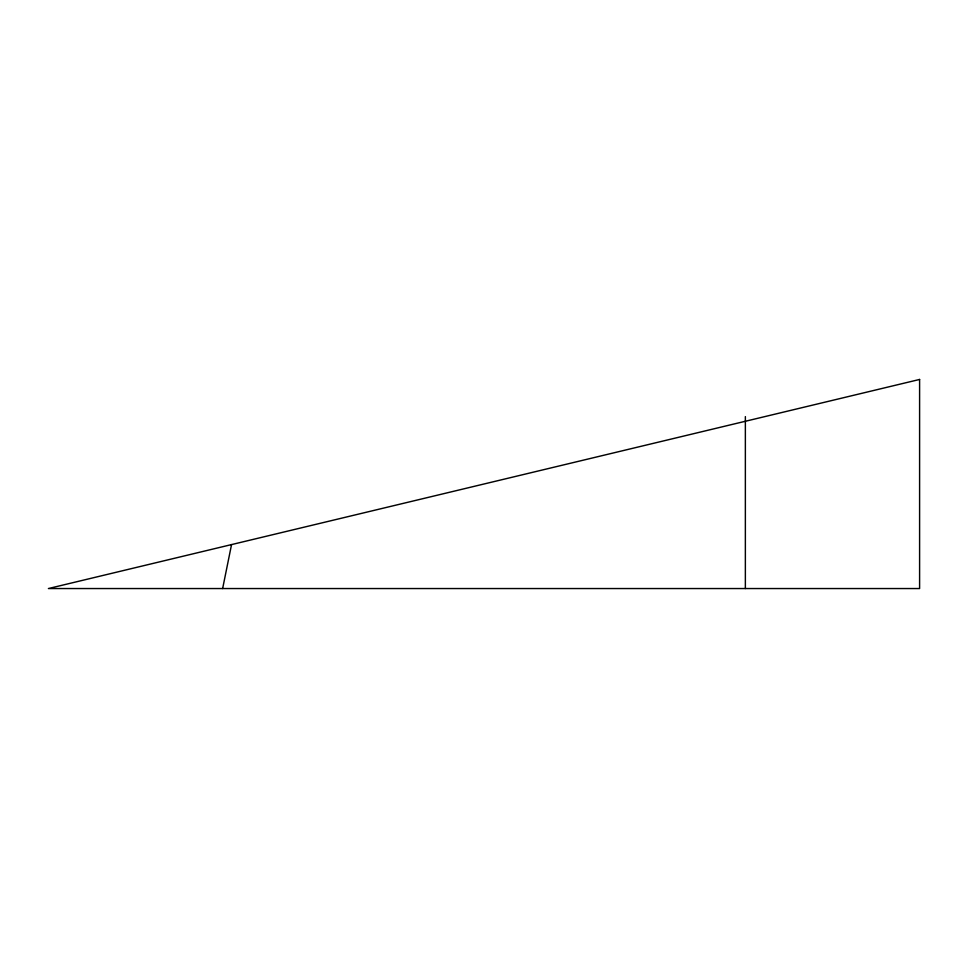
<?xml version="1.0" encoding="UTF-8"?>
<svg xmlns="http://www.w3.org/2000/svg" width="968" height="968" viewBox="0 0 968 968"><rect width="100%" height="100%" fill="white"/><g stroke="black" fill="none" stroke-linecap="round" stroke-linejoin="round"><path stroke-width="1.45" d="M222.64 588.544L231.546 544.585M745.36 416.603L745.36 588.544M919.6 379.456L48.4 588.544L919.6 588.544L919.6 379.456"/></g></svg>
